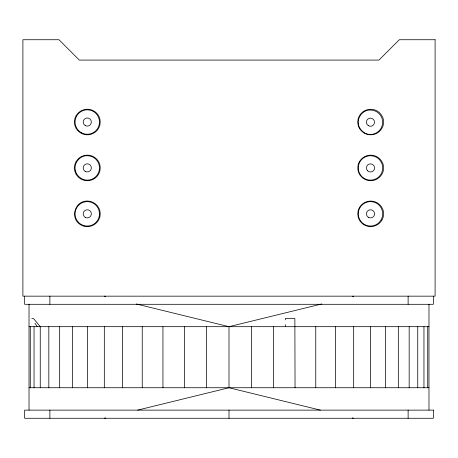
<?xml version="1.0" encoding="UTF-8"?>
<svg xmlns="http://www.w3.org/2000/svg" width="458" height="458" viewBox="0 0 458 458"><rect width="100%" height="100%" fill="white"/><g stroke="black" fill="none" stroke-linecap="round" stroke-linejoin="round"><path stroke-width="0.69" d="M99.878 216.955L100.222 213.726L99.878 210.709A12.996 12.996 0 0 0 90.707 201.491C74.19 197.472 67.784 221.649 83.991 226.16M381.909 220.086C384.256 216.205 384.256 211.441 381.909 207.56A12.961 12.961 0 0 0 358.15 210.703L357.778 213.829L358.15 216.949A12.961 12.961 0 0 0 381.926 220.098M76.12 115.759C73.772 119.641 73.772 124.404 76.12 128.286M76.12 161.663C73.772 165.544 73.772 170.307 76.12 174.189M136.226 303.963L229 326.686L321.774 303.963M352.231 296.498L353.616 296.16M104.384 418.269L105.769 417.925M137.612 410.128L229 387.737L320.388 410.128M31.802 318.545L33.554 318.545L40.252 326.686L40.252 387.737M29.026 326.686L428.974 326.686M29.026 387.737L428.974 387.737M104.384 296.16L105.769 296.498M352.231 417.925L353.616 418.269M34.934 323.199L37.281 326.686M433.36 296.16L433.36 304.301L24.64 304.301L24.64 296.16M428.974 304.301L428.974 410.128M427.715 326.686L427.715 387.737M423.959 326.686L423.959 387.737M417.748 326.686L417.748 387.737M409.166 326.686L409.166 387.737M408.124 296.16L408.124 304.301M408.124 410.128L408.124 418.269M398.323 326.686L398.323 387.737M385.344 326.686L385.344 387.737M370.402 326.686L370.402 387.737M353.679 326.686L353.679 387.737M335.393 326.686L335.393 387.737M315.762 326.686L315.762 387.737M295.049 387.737L294.866 318.545L285.351 318.545L285.351 319.902M285.351 324.653L285.351 326.686M273.5 326.686L273.5 387.737M251.39 326.686L251.39 387.737M229 326.686L229 387.737M229 410.128L229 418.269M206.61 326.686L206.61 387.737M184.5 326.686L184.5 387.737M162.951 326.686L162.951 387.737M142.238 326.686L142.238 387.737M122.607 326.686L122.607 387.737M104.321 326.686L104.321 387.737M87.598 326.686L87.598 387.737M72.656 326.686L72.656 387.737M59.677 326.686L59.677 387.737M49.876 296.16L49.876 304.301M49.876 410.128L49.876 418.269M48.834 326.686L48.834 387.737M34.041 326.686L34.041 387.737M30.285 326.686L30.285 387.737M29.026 304.301L29.026 410.128M76.097 115.748A12.961 12.961 0 0 1 99.878 118.903L100.222 121.92L99.878 125.143A12.961 12.961 0 0 1 76.097 128.297M99.867 216.949A12.967 12.967 0 0 1 83.991 226.178M76.097 174.2A12.961 12.961 0 0 0 99.878 171.046L100.222 167.823L99.878 164.806A12.961 12.961 0 0 0 76.097 161.651M435.1 39.732L435.1 296.16L22.9 296.16L22.9 39.732L58.979 39.732L79.331 60.084L378.949 60.084L399.302 39.732L435.1 39.732M75.444 170.851C76.303 173.885 78.221 176.605 80.963 178.219L81.049 178.443A12.211 12.211 0 0 0 99.031 171.229A12.211 12.211 0 0 0 87.404 155.726C79.721 155.262 73.354 163.477 75.444 170.851M358.597 125.177C359.393 128.257 361.488 130.788 364.116 132.545L364.202 132.768A12.211 12.211 0 0 0 382.184 125.555A12.211 12.211 0 0 0 370.556 110.052C362.873 109.588 356.507 117.803 358.597 125.177M358.15 118.897L357.778 122.023L358.15 125.143A12.961 12.961 0 0 0 381.926 128.292C384.228 124.393 384.268 119.641 381.909 115.754A12.979 12.979 0 0 0 374.031 109.685L370.659 109.267L367.322 109.685A12.996 12.996 0 0 0 358.156 118.897M358.15 164.8L357.778 168.023L358.15 171.046A12.961 12.961 0 0 0 381.926 174.195C384.228 170.296 384.268 165.544 381.909 161.657A12.961 12.961 0 0 0 358.15 164.8M433.36 410.128L24.64 410.128L24.64 418.269L433.36 418.269L433.36 410.128M99.483 213.84L99.065 210.68A12.211 12.211 0 0 0 79.423 204.486A12.211 12.211 0 0 0 82.114 224.907A12.211 12.211 0 0 0 99.483 213.84M85.234 217.367A4.07 4.07 0 0 0 91.342 213.84A4.07 4.07 0 0 0 85.234 210.314A4.07 4.07 0 0 0 85.234 217.367M81.163 132.608A12.211 12.211 0 0 0 99.483 122.034A12.211 12.211 0 0 0 81.163 111.46A12.211 12.211 0 0 0 81.163 132.608M85.234 125.561A4.07 4.07 0 0 0 91.342 122.034A4.07 4.07 0 0 0 85.234 118.508A4.07 4.07 0 0 0 85.234 125.561M367.614 170.811A4.07 4.07 0 0 0 374.426 168.985A4.07 4.07 0 0 0 369.44 163.998A4.07 4.07 0 0 0 367.614 170.811M364.385 178.506A12.211 12.211 0 0 0 382.705 167.931A12.211 12.211 0 0 0 364.385 157.357A12.211 12.211 0 0 0 364.385 178.506M364.219 224.311A12.211 12.211 0 0 0 382.699 214.029A12.211 12.211 0 0 0 364.557 203.163A12.211 12.211 0 0 0 364.219 224.311M368.398 217.327A4.07 4.07 0 0 0 374.564 213.903A4.07 4.07 0 0 0 368.513 210.279A4.07 4.07 0 0 0 368.398 217.327M85.199 171.372A4.07 4.07 0 0 0 91.36 167.943A4.07 4.07 0 0 0 85.308 164.319A4.07 4.07 0 0 0 85.199 171.372M368.352 125.698A4.07 4.07 0 0 0 374.512 122.269A4.07 4.07 0 0 0 368.461 118.651A4.07 4.07 0 0 0 368.352 125.698"/></g></svg>
